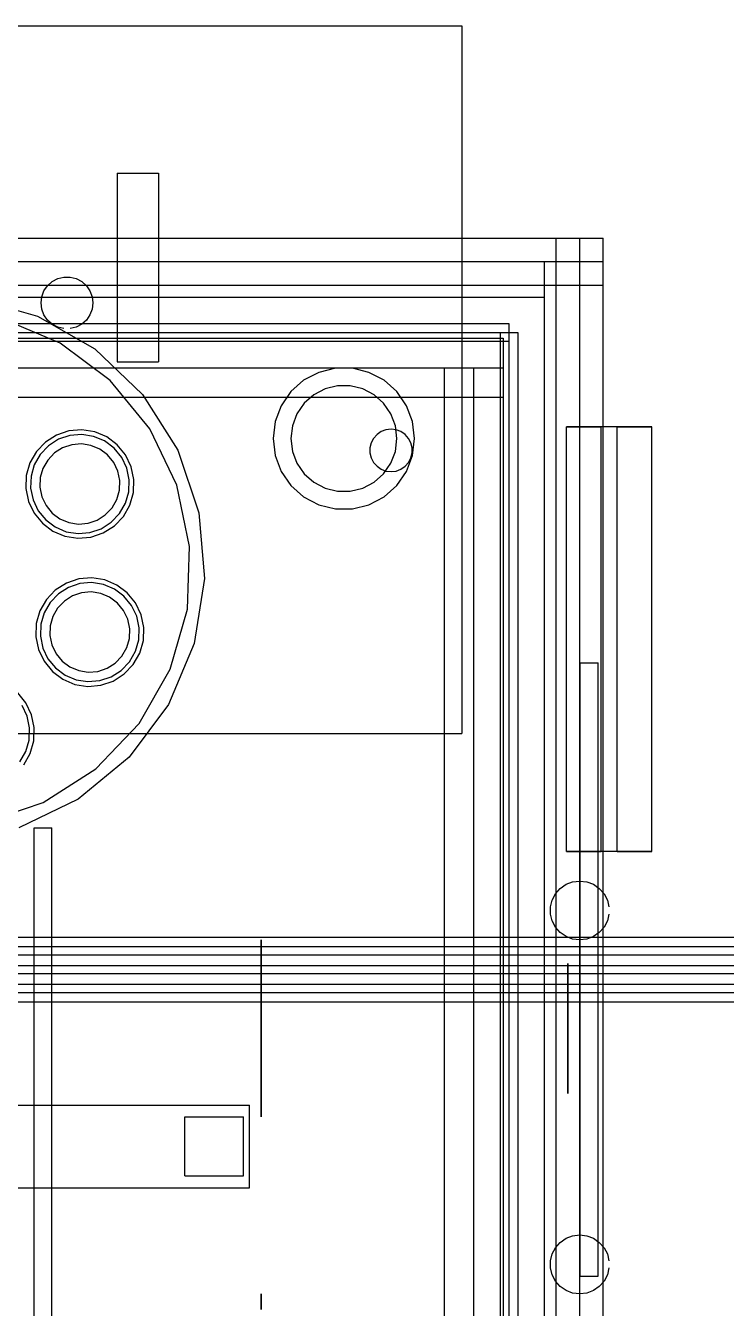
# Model space of a CAD drawing. Header units: millimetres. Extents: x -1355 to 669, y -1138 to 733.
# Drawn here: x 313 to 372.4, y -359.9 to -251.2 of the extents above; entities that cross this region are included whole.
import ezdxf

# ---------------------------------------------------------------- set-up
doc = ezdxf.new("R2010")
doc.units = ezdxf.units.MM
doc.layers.add('HIDDEN', color=8, linetype='Continuous')

msp = doc.modelspace()

# ---------------------------------------------------------------- linework, layer by layer
at = {"layer": 'HIDDEN'}
for points in [[(130, -251.2), (350, -251.2)], [(130, -251.2), (350, -251.2)], [(350, -251.2), (350, -311.2)], [(350, -251.2), (350, -311.2)], [(320.77, -263.7), (324.27, -263.7)], [(320.77, -263.7), (324.27, -263.7)], [(320.77, -263.7), (320.77, -279.7)], [(320.77, -263.7), (320.77, -279.7)], [(324.27, -263.7), (324.27, -279.7)], [(324.27, -263.7), (324.27, -279.7)], [(250, -269.2), (360, -269.2)], [(250, -269.2), (360, -269.2)], [(358, -273.2), (358, -269.2)], [(358, -273.2), (358, -269.2)], [(358, -269.2), (362, -269.2)], [(358, -269.2), (362, -269.2)], [(360, -273.2), (360, -269.2)], [(360, -273.2), (360, -269.2)], [(362, -273.2), (362, -269.2)], [(362, -273.2), (362, -269.2)], [(250, -271.2), (360, -271.2)], [(250, -271.2), (360, -271.2)], [(250, -271.2), (360, -271.2)], [(250, -271.2), (360, -271.2)], [(253, -271.2), (357, -271.2)], [(253, -271.2), (357, -271.2)], [(357, -511.2), (357, -271.2)], [(357, -511.2), (357, -271.2)], [(357, -271.2), (360, -271.2)], [(357, -271.2), (360, -271.2)], [(357, -274.2), (357, -271.2)], [(357, -274.2), (357, -271.2)], [(358, -511.2), (358, -271.2)], [(358, -511.2), (358, -271.2)], [(358, -271.2), (362, -271.2)], [(358, -271.2), (362, -271.2)], [(360, -511.2), (360, -271.2)], [(360, -511.2), (360, -271.2)], [(360, -511.2), (360, -271.2)], [(360, -511.2), (360, -271.2)], [(360, -511.2), (360, -271.2)], [(360, -511.2), (360, -271.2)], [(362, -511.2), (362, -271.2)], [(362, -511.2), (362, -271.2)], [(314.87, -273.24), (315.27, -272.89)], [(315.27, -272.89), (315.74, -272.64)], [(315.74, -272.64), (316.25, -272.51)], [(316.25, -272.51), (316.79, -272.51)], [(316.79, -272.51), (317.3, -272.64)], [(317.3, -272.64), (317.77, -272.89)], [(317.77, -272.89), (318.17, -273.24)], [(250, -273.2), (360, -273.2)], [(250, -273.2), (360, -273.2)], [(314.38, -274.17), (314.57, -273.68)], [(314.57, -273.68), (314.87, -273.24)], [(318.17, -273.24), (318.47, -273.68)], [(318.47, -273.68), (318.66, -274.17)], [(358, -273.2), (362, -273.2)], [(358, -273.2), (362, -273.2)], [(253, -274.2), (357, -274.2)], [(253, -274.2), (357, -274.2)], [(308.64, -274.29), (314.02, -275.82)], [(314.32, -274.7), (314.38, -274.17)], [(314.38, -275.22), (314.32, -274.7)], [(318.66, -274.17), (318.72, -274.7)], [(318.72, -274.7), (318.66, -275.22)], [(315.93, -278.11), (311.04, -276.05)], [(315.93, -278.11), (311.04, -276.05)], [(314.02, -275.82), (318.87, -278.6)], [(314.57, -275.72), (314.38, -275.22)], [(314.87, -276.16), (314.57, -275.72)], [(315.27, -276.51), (314.87, -276.16)], [(318.17, -276.16), (317.77, -276.51)], [(318.47, -275.72), (318.17, -276.16)], [(318.66, -275.22), (318.47, -275.72)], [(256, -276.45), (354, -276.45)], [(256, -276.45), (354, -276.45)], [(256, -277.2), (354, -277.2)], [(256, -277.2), (354, -277.2)], [(315.74, -276.76), (315.27, -276.51)], [(316.25, -276.88), (315.74, -276.76)], [(317.3, -276.76), (316.79, -276.88)], [(317.77, -276.51), (317.3, -276.76)], [(353.25, -277.2), (354.75, -277.2)], [(353.25, -277.2), (354.75, -277.2)], [(353.25, -277.2), (353.25, -505.2)], [(353.25, -277.2), (353.25, -505.2)], [(354, -276.45), (354, -277.95)], [(354, -276.45), (354, -277.95)], [(354, -277.2), (354, -505.2)], [(354, -277.2), (354, -505.2)], [(354.75, -277.2), (354.75, -505.2)], [(354.75, -277.2), (354.75, -505.2)], [(256, -277.95), (354, -277.95)], [(256, -277.95), (354, -277.95)], [(256.5, -277.7), (353.5, -277.7)], [(256.5, -277.7), (353.5, -277.7)], [(320.18, -281.28), (315.93, -278.11)], [(320.18, -281.28), (315.93, -278.11)], [(353.5, -277.7), (353.5, -282.7)], [(353.5, -277.7), (353.5, -282.7)], [(318.87, -278.6), (322.92, -282.46)], [(259, -280.2), (351, -280.2)], [(259, -280.2), (351, -280.2)], [(320.77, -279.7), (324.27, -279.7)], [(320.77, -279.7), (324.27, -279.7)], [(339.28, -280.24), (337.87, -280.59)], [(340.72, -280.24), (339.28, -280.24)], [(342.13, -280.59), (340.72, -280.24)], [(348.5, -280.2), (353.5, -280.2)], [(348.5, -280.2), (353.5, -280.2)], [(348.5, -280.2), (348.5, -502.2)], [(348.5, -280.2), (348.5, -502.2)], [(351, -280.2), (351, -502.2)], [(351, -280.2), (351, -502.2)], [(353.5, -280.2), (353.5, -502.2)], [(353.5, -280.2), (353.5, -502.2)], [(323.55, -285.37), (320.18, -281.28)], [(323.55, -285.37), (320.18, -281.28)], [(336.59, -281.26), (335.51, -282.22)], [(337.87, -280.59), (336.59, -281.26)], [(343.41, -281.26), (342.13, -280.59)], [(344.49, -282.22), (343.41, -281.26)], [(322.92, -282.46), (325.92, -287.18)], [(335.51, -282.22), (334.69, -283.41)], [(337.44, -282.49), (336.63, -283.21)], [(338.4, -281.99), (337.44, -282.49)], [(339.46, -281.73), (338.4, -281.99)], [(340.54, -281.73), (339.46, -281.73)], [(341.6, -281.99), (340.54, -281.73)], [(342.56, -282.49), (341.6, -281.99)], [(343.37, -283.21), (342.56, -282.49)], [(345.31, -283.41), (344.49, -282.22)], [(256.5, -282.7), (353.5, -282.7)], [(256.5, -282.7), (353.5, -282.7)], [(334.69, -283.41), (334.17, -284.76)], [(336.63, -283.21), (336.02, -284.11)], [(343.98, -284.11), (343.37, -283.21)], [(345.83, -284.76), (345.31, -283.41)], [(334.17, -284.76), (334, -286.2)], [(336.02, -284.11), (335.63, -285.12)], [(344.37, -285.12), (343.98, -284.11)], [(346, -286.2), (345.83, -284.76)], [(315.63, -285.9), (314.69, -286.5)], [(315.63, -285.9), (314.69, -286.5)], [(316.68, -285.54), (315.63, -285.9)], [(316.68, -285.54), (315.63, -285.9)], [(316.76, -285.94), (315.8, -286.26)], [(316.76, -285.94), (315.8, -286.26)], [(317.78, -285.45), (316.68, -285.54)], [(317.78, -285.45), (316.68, -285.54)], [(317.77, -285.85), (316.76, -285.94)], [(317.77, -285.85), (316.76, -285.94)], [(318.77, -286.01), (317.77, -285.85)], [(318.77, -286.01), (317.77, -285.85)], [(318.88, -285.62), (317.78, -285.45)], [(318.88, -285.62), (317.78, -285.45)], [(319.9, -286.06), (318.88, -285.62)], [(319.9, -286.06), (318.88, -285.62)], [(325.84, -290.16), (323.55, -285.37)], [(325.84, -290.16), (323.55, -285.37)], [(335.63, -285.12), (335.5, -286.2)], [(342.81, -285.85), (342.52, -286.18)], [(342.81, -285.85), (342.52, -286.18)], [(343.16, -285.6), (342.81, -285.85)], [(343.16, -285.6), (342.81, -285.85)], [(343.57, -285.45), (343.16, -285.6)], [(343.57, -285.45), (343.16, -285.6)], [(344, -285.4), (343.57, -285.45)], [(344, -285.4), (343.57, -285.45)], [(344.43, -285.45), (344, -285.4)], [(344.43, -285.45), (344, -285.4)], [(344.5, -286.2), (344.37, -285.12)], [(344.84, -285.6), (344.43, -285.45)], [(344.84, -285.6), (344.43, -285.45)], [(345.19, -285.85), (344.84, -285.6)], [(345.19, -285.85), (344.84, -285.6)], [(345.48, -286.18), (345.19, -285.85)], [(345.48, -286.18), (345.19, -285.85)], [(358.88, -321.2), (358.88, -285.2)], [(363.17, -285.2), (358.88, -285.2)], [(358.88, -285.2), (361.83, -285.2)], [(361.83, -321.2), (361.83, -285.2)], [(366.12, -285.2), (361.83, -285.2)], [(363.17, -321.2), (363.17, -285.2)], [(363.17, -285.2), (366.12, -285.2)], [(366.12, -321.2), (366.12, -285.2)], [(314.69, -286.5), (313.93, -287.3)], [(314.69, -286.5), (313.93, -287.3)], [(314.95, -286.8), (314.25, -287.54)], [(314.95, -286.8), (314.25, -287.54)], [(315.8, -286.26), (314.95, -286.8)], [(315.8, -286.26), (314.95, -286.8)], [(316.15, -286.98), (315.45, -287.42)], [(316.15, -286.98), (315.45, -287.42)], [(316.92, -286.72), (316.15, -286.98)], [(316.92, -286.72), (316.15, -286.98)], [(317.74, -286.65), (316.92, -286.72)], [(317.74, -286.65), (316.92, -286.72)], [(318.55, -286.78), (317.74, -286.65)], [(318.55, -286.78), (317.74, -286.65)], [(319.3, -287.1), (318.55, -286.78)], [(319.3, -287.1), (318.55, -286.78)], [(319.7, -286.4), (318.77, -286.01)], [(319.7, -286.4), (318.77, -286.01)], [(320.51, -287.01), (319.7, -286.4)], [(320.51, -287.01), (319.7, -286.4)], [(320.79, -286.72), (319.9, -286.06)], [(320.79, -286.72), (319.9, -286.06)], [(321.16, -287.79), (320.51, -287.01)], [(321.16, -287.79), (320.51, -287.01)], [(321.49, -287.58), (320.79, -286.72)], [(321.49, -287.58), (320.79, -286.72)], [(334, -286.2), (334.17, -287.63)], [(335.5, -286.2), (335.63, -287.28)], [(342.32, -286.56), (342.21, -286.98)], [(342.32, -286.56), (342.21, -286.98)], [(342.21, -286.98), (342.21, -287.42)], [(342.21, -286.98), (342.21, -287.42)], [(342.52, -286.18), (342.32, -286.56)], [(342.52, -286.18), (342.32, -286.56)], [(344.37, -287.28), (344.5, -286.2)], [(345.68, -286.56), (345.48, -286.18)], [(345.68, -286.56), (345.48, -286.18)], [(345.79, -286.98), (345.68, -286.56)], [(345.79, -286.98), (345.68, -286.56)], [(345.79, -287.42), (345.79, -286.98)], [(345.79, -287.42), (345.79, -286.98)], [(345.83, -287.63), (346, -286.2)], [(313.93, -287.3), (313.38, -288.26)], [(313.93, -287.3), (313.38, -288.26)], [(314.25, -287.54), (313.74, -288.42)], [(314.25, -287.54), (313.74, -288.42)], [(314.89, -288.02), (314.48, -288.73)], [(314.89, -288.02), (314.48, -288.73)], [(315.45, -287.42), (314.89, -288.02)], [(315.45, -287.42), (314.89, -288.02)], [(319.96, -287.59), (319.3, -287.1)], [(319.96, -287.59), (319.3, -287.1)], [(320.48, -288.22), (319.96, -287.59)], [(320.48, -288.22), (319.96, -287.59)], [(321.59, -288.7), (321.16, -287.79)], [(321.59, -288.7), (321.16, -287.79)], [(321.97, -288.58), (321.49, -287.58)], [(321.97, -288.58), (321.49, -287.58)], [(325.92, -287.18), (327.71, -292.48)], [(334.17, -287.63), (334.69, -288.99)], [(335.63, -287.28), (336.02, -288.29)], [(342.21, -287.42), (342.32, -287.84)], [(342.21, -287.42), (342.32, -287.84)], [(342.32, -287.84), (342.52, -288.22)], [(342.32, -287.84), (342.52, -288.22)], [(343.98, -288.29), (344.37, -287.28)], [(345.31, -288.99), (345.83, -287.63)], [(345.48, -288.22), (345.68, -287.84)], [(345.48, -288.22), (345.68, -287.84)], [(345.68, -287.84), (345.79, -287.42)], [(345.68, -287.84), (345.79, -287.42)], [(313.38, -288.26), (313.07, -289.33)], [(313.38, -288.26), (313.07, -289.33)], [(313.74, -288.42), (313.47, -289.39)], [(313.74, -288.42), (313.47, -289.39)], [(314.48, -288.73), (314.26, -289.51)], [(314.48, -288.73), (314.26, -289.51)], [(320.84, -288.96), (320.48, -288.22)], [(320.84, -288.96), (320.48, -288.22)], [(321, -289.76), (320.84, -288.96)], [(321, -289.76), (320.84, -288.96)], [(321.8, -289.69), (321.59, -288.7)], [(321.8, -289.69), (321.59, -288.7)], [(322.2, -289.66), (321.97, -288.58)], [(322.2, -289.66), (321.97, -288.58)], [(334.69, -288.99), (335.51, -290.18)], [(336.02, -288.29), (336.63, -289.18)], [(336.63, -289.18), (337.44, -289.9)], [(342.52, -288.22), (342.81, -288.55)], [(342.52, -288.22), (342.81, -288.55)], [(342.56, -289.9), (343.37, -289.18)], [(342.81, -288.55), (343.16, -288.79)], [(342.81, -288.55), (343.16, -288.79)], [(343.16, -288.79), (343.57, -288.95)], [(343.16, -288.79), (343.57, -288.95)], [(343.37, -289.18), (343.98, -288.29)], [(343.57, -288.95), (344, -289)], [(343.57, -288.95), (344, -289)], [(344, -289), (344.43, -288.95)], [(344, -289), (344.43, -288.95)], [(344.43, -288.95), (344.84, -288.79)], [(344.43, -288.95), (344.84, -288.79)], [(344.49, -290.18), (345.31, -288.99)], [(344.84, -288.79), (345.19, -288.55)], [(344.84, -288.79), (345.19, -288.55)], [(345.19, -288.55), (345.48, -288.22)], [(345.19, -288.55), (345.48, -288.22)], [(313.07, -289.33), (313.03, -290.43)], [(313.07, -289.33), (313.03, -290.43)], [(313.47, -289.39), (313.43, -290.4)], [(313.47, -289.39), (313.43, -290.4)], [(314.26, -289.51), (314.23, -290.33)], [(314.26, -289.51), (314.23, -290.33)], [(320.97, -290.58), (321, -289.76)], [(320.97, -290.58), (321, -289.76)], [(321.76, -290.71), (321.8, -289.69)], [(321.76, -290.71), (321.8, -289.69)], [(322.16, -290.77), (322.2, -289.66)], [(322.16, -290.77), (322.2, -289.66)], [(326.92, -295.35), (325.84, -290.16)], [(326.92, -295.35), (325.84, -290.16)], [(335.51, -290.18), (336.59, -291.14)], [(337.44, -289.9), (338.4, -290.41)], [(341.6, -290.41), (342.56, -289.9)], [(343.41, -291.14), (344.49, -290.18)], [(313.03, -290.43), (313.26, -291.52)], [(313.03, -290.43), (313.26, -291.52)], [(313.43, -290.4), (313.64, -291.39)], [(313.43, -290.4), (313.64, -291.39)], [(314.23, -290.33), (314.39, -291.14)], [(314.23, -290.33), (314.39, -291.14)], [(314.39, -291.14), (314.75, -291.88)], [(314.39, -291.14), (314.75, -291.88)], [(320.34, -292.08), (320.75, -291.37)], [(320.34, -292.08), (320.75, -291.37)], [(320.75, -291.37), (320.97, -290.58)], [(320.75, -291.37), (320.97, -290.58)], [(321.48, -291.68), (321.76, -290.71)], [(321.48, -291.68), (321.76, -290.71)], [(321.85, -291.84), (322.16, -290.77)], [(321.85, -291.84), (322.16, -290.77)], [(336.59, -291.14), (337.87, -291.81)], [(338.4, -290.41), (339.46, -290.67)], [(339.46, -290.67), (340.54, -290.67)], [(340.54, -290.67), (341.6, -290.41)], [(342.13, -291.81), (343.41, -291.14)], [(313.26, -291.52), (313.74, -292.52)], [(313.26, -291.52), (313.74, -292.52)], [(313.64, -291.39), (314.07, -292.31)], [(313.64, -291.39), (314.07, -292.31)], [(314.07, -292.31), (314.72, -293.09)], [(314.07, -292.31), (314.72, -293.09)], [(314.75, -291.88), (315.27, -292.51)], [(314.75, -291.88), (315.27, -292.51)], [(319.77, -292.67), (320.34, -292.08)], [(319.77, -292.67), (320.34, -292.08)], [(320.98, -292.56), (321.48, -291.68)], [(320.98, -292.56), (321.48, -291.68)], [(321.3, -292.8), (321.85, -291.84)], [(321.3, -292.8), (321.85, -291.84)], [(337.87, -291.81), (339.28, -292.15)], [(339.28, -292.15), (340.72, -292.15)], [(340.72, -292.15), (342.13, -291.81)], [(313.74, -292.52), (314.44, -293.38)], [(313.74, -292.52), (314.44, -293.38)], [(314.44, -293.38), (315.33, -294.04)], [(314.44, -293.38), (315.33, -294.04)], [(314.72, -293.09), (315.53, -293.69)], [(314.72, -293.09), (315.53, -293.69)], [(315.27, -292.51), (315.92, -293)], [(315.27, -292.51), (315.92, -293)], [(315.92, -293), (316.68, -293.32)], [(315.92, -293), (316.68, -293.32)], [(316.68, -293.32), (317.49, -293.45)], [(316.68, -293.32), (317.49, -293.45)], [(317.49, -293.45), (318.31, -293.38)], [(317.49, -293.45), (318.31, -293.38)], [(318.31, -293.38), (319.08, -293.11)], [(318.31, -293.38), (319.08, -293.11)], [(319.08, -293.11), (319.77, -292.67)], [(319.08, -293.11), (319.77, -292.67)], [(319.43, -293.84), (320.28, -293.29)], [(319.43, -293.84), (320.28, -293.29)], [(320.28, -293.29), (320.98, -292.56)], [(320.28, -293.29), (320.98, -292.56)], [(320.54, -293.6), (321.3, -292.8)], [(320.54, -293.6), (321.3, -292.8)], [(327.71, -292.48), (328.18, -298.05)], [(315.33, -294.04), (316.35, -294.47)], [(315.33, -294.04), (316.35, -294.47)], [(315.53, -293.69), (316.46, -294.09)], [(315.53, -293.69), (316.46, -294.09)], [(316.35, -294.47), (317.45, -294.64)], [(316.35, -294.47), (317.45, -294.64)], [(316.46, -294.09), (317.46, -294.25)], [(316.46, -294.09), (317.46, -294.25)], [(317.45, -294.64), (318.55, -294.55)], [(317.45, -294.64), (318.55, -294.55)], [(317.46, -294.25), (318.47, -294.16)], [(317.46, -294.25), (318.47, -294.16)], [(318.47, -294.16), (319.43, -293.84)], [(318.47, -294.16), (319.43, -293.84)], [(318.55, -294.55), (319.6, -294.2)], [(318.55, -294.55), (319.6, -294.2)], [(319.6, -294.2), (320.54, -293.6)], [(319.6, -294.2), (320.54, -293.6)], [(326.73, -300.65), (326.92, -295.35)], [(326.73, -300.65), (326.92, -295.35)], [(316.47, -298.45), (315.53, -299.05)], [(316.47, -298.45), (315.53, -299.05)], [(316.64, -298.81), (315.79, -299.36)], [(316.64, -298.81), (315.79, -299.36)], [(317.52, -298.1), (316.47, -298.45)], [(317.52, -298.1), (316.47, -298.45)], [(317.6, -298.49), (316.64, -298.81)], [(317.6, -298.49), (316.64, -298.81)], [(318.62, -298.01), (317.52, -298.1)], [(318.62, -298.01), (317.52, -298.1)], [(318.61, -298.41), (317.6, -298.49)], [(318.61, -298.41), (317.6, -298.49)], [(319.61, -298.56), (318.61, -298.41)], [(319.61, -298.56), (318.61, -298.41)], [(319.72, -298.18), (318.62, -298.01)], [(319.72, -298.18), (318.62, -298.01)], [(320.54, -298.96), (319.61, -298.56)], [(320.54, -298.96), (319.61, -298.56)], [(320.74, -298.61), (319.72, -298.18)], [(320.74, -298.61), (319.72, -298.18)], [(321.35, -299.56), (320.54, -298.96)], [(321.35, -299.56), (320.54, -298.96)], [(321.63, -299.27), (320.74, -298.61)], [(321.63, -299.27), (320.74, -298.61)], [(328.18, -298.05), (327.31, -303.57)], [(314.77, -299.85), (314.22, -300.81)], [(314.77, -299.85), (314.22, -300.81)], [(315.53, -299.05), (314.77, -299.85)], [(315.53, -299.05), (314.77, -299.85)], [(315.79, -299.36), (315.09, -300.09)], [(315.79, -299.36), (315.09, -300.09)], [(316.3, -299.98), (315.73, -300.57)], [(316.3, -299.98), (315.73, -300.57)], [(316.99, -299.54), (316.3, -299.98)], [(316.99, -299.54), (316.3, -299.98)], [(317.76, -299.27), (316.99, -299.54)], [(317.76, -299.27), (316.99, -299.54)], [(318.58, -299.2), (317.76, -299.27)], [(318.58, -299.2), (317.76, -299.27)], [(319.39, -299.33), (318.58, -299.2)], [(319.39, -299.33), (318.58, -299.2)], [(320.14, -299.65), (319.39, -299.33)], [(320.14, -299.65), (319.39, -299.33)], [(320.8, -300.14), (320.14, -299.65)], [(320.8, -300.14), (320.14, -299.65)], [(322, -300.34), (321.35, -299.56)], [(322, -300.34), (321.35, -299.56)], [(322.33, -300.13), (321.63, -299.27)], [(322.33, -300.13), (321.63, -299.27)], [(314.22, -300.81), (313.91, -301.88)], [(314.22, -300.81), (313.91, -301.88)], [(314.59, -300.97), (314.31, -301.94)], [(314.59, -300.97), (314.31, -301.94)], [(315.09, -300.09), (314.59, -300.97)], [(315.09, -300.09), (314.59, -300.97)], [(315.73, -300.57), (315.32, -301.28)], [(315.73, -300.57), (315.32, -301.28)], [(321.32, -300.77), (320.8, -300.14)], [(321.32, -300.77), (320.8, -300.14)], [(321.68, -301.51), (321.32, -300.77)], [(321.68, -301.51), (321.32, -300.77)], [(322.43, -301.26), (322, -300.34)], [(322.43, -301.26), (322, -300.34)], [(322.81, -301.13), (322.33, -300.13)], [(322.81, -301.13), (322.33, -300.13)], [(323.04, -302.22), (322.81, -301.13)], [(323.04, -302.22), (322.81, -301.13)], [(325.27, -305.75), (326.73, -300.65)], [(325.27, -305.75), (326.73, -300.65)], [(313.91, -301.88), (313.87, -302.99)], [(313.91, -301.88), (313.87, -302.99)], [(314.31, -301.94), (314.27, -302.96)], [(314.31, -301.94), (314.27, -302.96)], [(315.1, -302.07), (315.07, -302.89)], [(315.1, -302.07), (315.07, -302.89)], [(315.32, -301.28), (315.1, -302.07)], [(315.32, -301.28), (315.1, -302.07)], [(321.84, -302.32), (321.68, -301.51)], [(321.84, -302.32), (321.68, -301.51)], [(322.64, -302.25), (322.43, -301.26)], [(322.64, -302.25), (322.43, -301.26)], [(322.6, -303.26), (322.64, -302.25)], [(322.6, -303.26), (322.64, -302.25)], [(323, -303.32), (323.04, -302.22)], [(323, -303.32), (323.04, -302.22)], [(313.87, -302.99), (314.1, -304.07)], [(313.87, -302.99), (314.1, -304.07)], [(314.27, -302.96), (314.48, -303.95)], [(314.27, -302.96), (314.48, -303.95)], [(315.07, -302.89), (315.23, -303.69)], [(315.07, -302.89), (315.23, -303.69)], [(321.59, -303.92), (321.81, -303.14)], [(321.59, -303.92), (321.81, -303.14)], [(321.81, -303.14), (321.84, -302.32)], [(321.81, -303.14), (321.84, -302.32)], [(322.33, -304.23), (322.6, -303.26)], [(322.33, -304.23), (322.6, -303.26)], [(322.69, -304.39), (323, -303.32)], [(322.69, -304.39), (323, -303.32)], [(314.1, -304.07), (314.58, -305.07)], [(314.1, -304.07), (314.58, -305.07)], [(314.48, -303.95), (314.91, -304.86)], [(314.48, -303.95), (314.91, -304.86)], [(315.23, -303.69), (315.59, -304.43)], [(315.23, -303.69), (315.59, -304.43)], [(321.18, -304.64), (321.59, -303.92)], [(321.18, -304.64), (321.59, -303.92)], [(321.82, -305.11), (322.33, -304.23)], [(321.82, -305.11), (322.33, -304.23)], [(322.14, -305.35), (322.69, -304.39)], [(322.14, -305.35), (322.69, -304.39)], [(327.31, -303.57), (325.13, -308.73)], [(314.58, -305.07), (315.28, -305.93)], [(314.58, -305.07), (315.28, -305.93)], [(314.91, -304.86), (315.56, -305.64)], [(314.91, -304.86), (315.56, -305.64)], [(315.59, -304.43), (316.11, -305.06)], [(315.59, -304.43), (316.11, -305.06)], [(316.11, -305.06), (316.77, -305.55)], [(316.11, -305.06), (316.77, -305.55)], [(319.92, -305.67), (320.62, -305.23)], [(319.92, -305.67), (320.62, -305.23)], [(320.62, -305.23), (321.18, -304.64)], [(320.62, -305.23), (321.18, -304.64)], [(321.12, -305.85), (321.82, -305.11)], [(321.12, -305.85), (321.82, -305.11)], [(321.38, -306.15), (322.14, -305.35)], [(321.38, -306.15), (322.14, -305.35)], [(360.05, -357.2), (360.05, -305.2)], [(360.05, -357.2), (360.05, -305.2)], [(360.05, -305.2), (361.55, -305.2)], [(360.05, -305.2), (361.55, -305.2)], [(361.55, -357.2), (361.55, -305.2)], [(361.55, -357.2), (361.55, -305.2)], [(315.28, -305.93), (316.17, -306.59)], [(315.28, -305.93), (316.17, -306.59)], [(315.56, -305.64), (316.37, -306.25)], [(315.56, -305.64), (316.37, -306.25)], [(316.17, -306.59), (317.19, -307.03)], [(316.17, -306.59), (317.19, -307.03)], [(316.37, -306.25), (317.3, -306.64)], [(316.37, -306.25), (317.3, -306.64)], [(316.77, -305.55), (317.52, -305.87)], [(316.77, -305.55), (317.52, -305.87)], [(317.52, -305.87), (318.33, -306)], [(317.52, -305.87), (318.33, -306)], [(318.33, -306), (319.15, -305.93)], [(318.33, -306), (319.15, -305.93)], [(319.15, -305.93), (319.92, -305.67)], [(319.15, -305.93), (319.92, -305.67)], [(319.31, -306.71), (320.27, -306.39)], [(319.31, -306.71), (320.27, -306.39)], [(320.27, -306.39), (321.12, -305.85)], [(320.27, -306.39), (321.12, -305.85)], [(320.44, -306.75), (321.38, -306.15)], [(320.44, -306.75), (321.38, -306.15)], [(322.64, -310.35), (325.27, -305.75)], [(322.64, -310.35), (325.27, -305.75)], [(317.19, -307.03), (318.29, -307.2)], [(317.19, -307.03), (318.29, -307.2)], [(317.3, -306.64), (318.3, -306.8)], [(317.3, -306.64), (318.3, -306.8)], [(318.29, -307.2), (319.39, -307.11)], [(318.29, -307.2), (319.39, -307.11)], [(318.3, -306.8), (319.31, -306.71)], [(318.3, -306.8), (319.31, -306.71)], [(319.39, -307.11), (320.44, -306.75)], [(319.39, -307.11), (320.44, -306.75)], [(313.04, -308.61), (312.34, -307.76)], [(313.04, -308.61), (312.34, -307.76)], [(313.52, -309.62), (313.04, -308.61)], [(313.52, -309.62), (313.04, -308.61)], [(325.13, -308.73), (321.79, -313.21)], [(313.14, -309.74), (312.71, -308.83)], [(313.14, -309.74), (312.71, -308.83)], [(313.35, -310.73), (313.14, -309.74)], [(313.35, -310.73), (313.14, -309.74)], [(313.75, -310.7), (313.52, -309.62)], [(313.75, -310.7), (313.52, -309.62)], [(313.31, -311.75), (313.35, -310.73)], [(313.31, -311.75), (313.35, -310.73)], [(313.71, -311.81), (313.75, -310.7)], [(313.71, -311.81), (313.75, -310.7)], [(318.98, -314.19), (322.64, -310.35)], [(318.98, -314.19), (322.64, -310.35)], [(130, -311.2), (350, -311.2)], [(130, -311.2), (350, -311.2)], [(313.03, -312.72), (313.31, -311.75)], [(313.03, -312.72), (313.31, -311.75)], [(313.4, -312.88), (313.71, -311.81)], [(313.4, -312.88), (313.71, -311.81)], [(312.53, -313.6), (313.03, -312.72)], [(312.53, -313.6), (313.03, -312.72)], [(312.85, -313.84), (313.4, -312.88)], [(312.85, -313.84), (313.4, -312.88)], [(314.5, -317.04), (318.98, -314.19)], [(314.5, -317.04), (318.98, -314.19)], [(321.79, -313.21), (317.47, -316.76)], [(309.48, -318.74), (314.5, -317.04)], [(309.48, -318.74), (314.5, -317.04)], [(317.47, -316.76), (312.43, -319.18)], [(313.75, -451.2), (313.75, -319.2)], [(313.75, -451.2), (313.75, -319.2)], [(313.75, -319.2), (315.25, -319.2)], [(313.75, -319.2), (315.25, -319.2)], [(315.25, -451.2), (315.25, -319.2)], [(315.25, -451.2), (315.25, -319.2)], [(363.17, -321.2), (358.88, -321.2)], [(358.88, -321.2), (361.83, -321.2)], [(366.12, -321.2), (361.83, -321.2)], [(363.17, -321.2), (366.12, -321.2)], [(358.34, -324.33), (358.84, -323.98)], [(358.84, -323.98), (359.4, -323.77)], [(359.4, -323.77), (360, -323.7)], [(360, -323.7), (360.6, -323.77)], [(360.6, -323.77), (361.16, -323.98)], [(361.16, -323.98), (361.66, -324.33)], [(357.66, -325.31), (357.94, -324.78)], [(357.94, -324.78), (358.34, -324.33)], [(361.66, -324.33), (362.06, -324.78)], [(362.06, -324.78), (362.34, -325.31)], [(357.52, -325.9), (357.66, -325.31)], [(357.53, -326.5), (357.52, -325.9)], [(362.34, -325.31), (362.48, -325.9)], [(357.66, -327.08), (357.53, -326.5)], [(357.94, -327.62), (357.66, -327.08)], [(362.34, -327.08), (362.06, -327.62)], [(362.48, -326.5), (362.34, -327.08)], [(358.34, -328.07), (357.94, -327.62)], [(358.84, -328.41), (358.34, -328.07)], [(361.66, -328.07), (361.16, -328.41)], [(362.06, -327.62), (361.66, -328.07)], [(-137.75, -328.45), (442.75, -328.45)], [(-137.75, -328.45), (442.75, -328.45)], [(-137.25, -329.25), (442.25, -329.25)], [(-137.25, -329.25), (442.25, -329.25)], [(333, -328.7), (333, -328.75)], [(333, -328.75), (333, -328.7)], [(333, -328.75), (333, -329.19)], [(333, -329.19), (333, -328.75)], [(333, -329.19), (333, -330.03)], [(333, -330.03), (333, -329.19)], [(359.4, -328.63), (358.84, -328.41)], [(360, -328.7), (359.4, -328.63)], [(360.6, -328.63), (360, -328.7)], [(361.16, -328.41), (360.6, -328.63)], [(-137.25, -329.95), (442.25, -329.95)], [(-137.25, -329.95), (442.25, -329.95)], [(333, -330.03), (333, -331.22)], [(333, -331.22), (333, -330.03)], [(-137.25, -330.85), (442.25, -330.85)], [(-137.25, -330.85), (442.25, -330.85)], [(-137.25, -331.55), (442.25, -331.55)], [(-137.25, -331.55), (442.25, -331.55)], [(333, -331.22), (333, -332.71)], [(333, -332.71), (333, -331.22)], [(359, -330.7), (359, -330.74)], [(359, -330.74), (359, -330.7)], [(359, -330.74), (359, -331.06)], [(359, -331.06), (359, -330.74)], [(359, -331.06), (359, -331.67)], [(359, -331.67), (359, -331.06)], [(-137.25, -332.45), (442.25, -332.45)], [(-137.25, -332.45), (442.25, -332.45)], [(359, -331.67), (359, -332.55)], [(359, -332.55), (359, -331.67)], [(359, -332.55), (359, -333.64)], [(359, -333.64), (359, -332.55)], [(-137.25, -333.15), (442.25, -333.15)], [(-137.25, -333.15), (442.25, -333.15)], [(333, -332.71), (333, -334.4)], [(333, -334.4), (333, -332.71)], [(359, -333.64), (359, -334.88)], [(359, -334.88), (359, -333.64)], [(-137.75, -333.95), (442.75, -333.95)], [(-137.75, -333.95), (442.75, -333.95)], [(333, -334.4), (333, -336.2)], [(333, -336.2), (333, -334.4)], [(359, -334.88), (359, -336.2)], [(359, -336.2), (359, -334.88)], [(333, -337.99), (333, -336.2)], [(333, -336.2), (333, -337.99)], [(359, -337.51), (359, -336.2)], [(359, -336.2), (359, -337.51)], [(333, -339.68), (333, -337.99)], [(333, -337.99), (333, -339.68)], [(359, -338.75), (359, -337.51)], [(359, -337.51), (359, -338.75)], [(359, -339.85), (359, -338.75)], [(359, -338.75), (359, -339.85)], [(333, -341.17), (333, -339.68)], [(333, -339.68), (333, -341.17)], [(359, -340.72), (359, -339.85)], [(359, -339.85), (359, -340.72)], [(333, -342.37), (333, -341.17)], [(333, -341.17), (333, -342.37)], [(359, -341.34), (359, -340.72)], [(359, -340.72), (359, -341.34)], [(359, -341.66), (359, -341.34)], [(359, -341.34), (359, -341.66)], [(333, -343.21), (333, -342.37)], [(333, -342.37), (333, -343.21)], [(359, -341.7), (359, -341.66)], [(359, -341.66), (359, -341.7)], [(278, -342.7), (332, -342.7)], [(278, -342.7), (332, -342.7)], [(332, -349.7), (332, -342.7)], [(332, -349.7), (332, -342.7)], [(333, -343.64), (333, -343.21)], [(333, -343.21), (333, -343.64)], [(326.5, -348.7), (326.5, -343.7)], [(326.5, -348.7), (326.5, -343.7)], [(326.5, -343.7), (331.5, -343.7)], [(326.5, -343.7), (331.5, -343.7)], [(331.5, -348.7), (331.5, -343.7)], [(331.5, -348.7), (331.5, -343.7)], [(333, -343.7), (333, -343.64)], [(333, -343.64), (333, -343.7)], [(326.5, -348.7), (331.5, -348.7)], [(326.5, -348.7), (331.5, -348.7)], [(278, -349.7), (332, -349.7)], [(278, -349.7), (332, -349.7)], [(357.94, -354.78), (358.34, -354.33)], [(358.34, -354.33), (358.84, -353.98)], [(358.84, -353.98), (359.4, -353.77)], [(359.4, -353.77), (360, -353.7)], [(360, -353.7), (360.6, -353.77)], [(360.6, -353.77), (361.16, -353.98)], [(361.16, -353.98), (361.66, -354.33)], [(361.66, -354.33), (362.06, -354.78)], [(357.52, -355.9), (357.66, -355.31)], [(357.66, -355.31), (357.94, -354.78)], [(362.06, -354.78), (362.34, -355.31)], [(362.34, -355.31), (362.48, -355.9)], [(357.53, -356.5), (357.52, -355.9)], [(357.66, -357.08), (357.53, -356.5)], [(362.48, -356.5), (362.34, -357.08)], [(357.94, -357.62), (357.66, -357.08)], [(358.34, -358.07), (357.94, -357.62)], [(360.05, -357.2), (361.55, -357.2)], [(360.05, -357.2), (361.55, -357.2)], [(362.06, -357.62), (361.66, -358.07)], [(362.34, -357.08), (362.06, -357.62)], [(333, -358.7), (333, -358.75)], [(333, -358.75), (333, -358.7)], [(333, -358.75), (333, -359.19)], [(333, -359.19), (333, -358.75)], [(358.84, -358.41), (358.34, -358.07)], [(359.4, -358.63), (358.84, -358.41)], [(360, -358.7), (359.4, -358.63)], [(360.6, -358.63), (360, -358.7)], [(361.16, -358.41), (360.6, -358.63)], [(361.66, -358.07), (361.16, -358.41)], [(333, -359.19), (333, -360.03)], [(333, -360.03), (333, -359.19)]]:
    msp.add_lwpolyline(points, dxfattribs=at)

doc.saveas('drawing.dxf')
